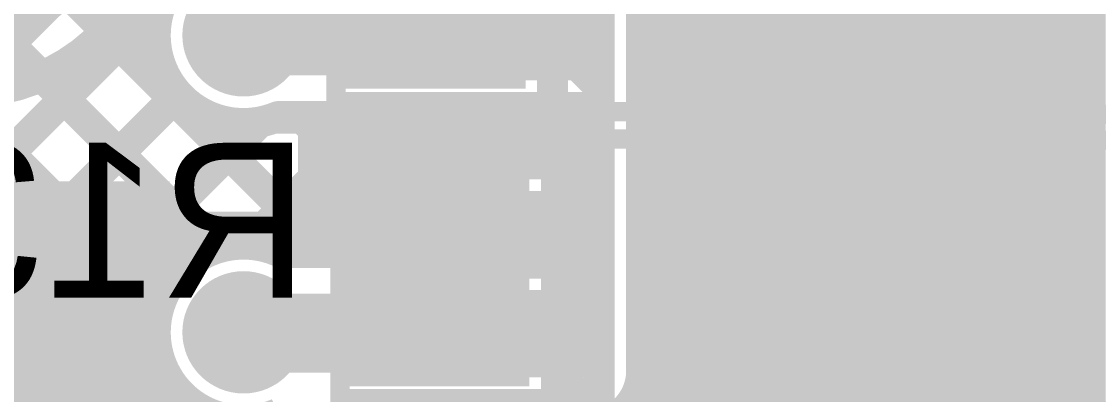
# Model space of a CAD drawing. Header units: millimetres. Extents: x 3.06 to 5.82, y 1.29 to 3.84.
# Drawn here: x 5.1367 to 5.4151, y 1.8469 to 1.9433 of the extents above; entities that cross this region are included whole.
import ezdxf

# ---------------------------------------------------------------- set-up
doc = ezdxf.new("R2010")
doc.units = ezdxf.units.MM
doc.header["$MEASUREMENT"] = 0
for name, color, linetype in [('BottomLayer', 5, 'Continuous'), ('BottomOverlay', 54, 'Continuous'), ('BottomPaste', 16, 'Continuous'), ('BottomSolder', 6, 'Continuous'), ('MultiLayer', 9, 'Continuous'), ('TopLayer', 1, 'Continuous'), ('TopPaste', 8, 'Continuous'), ('TopSolder', 216, 'Continuous'), ('ViaHoleLayer', 16, 'Continuous')]:
    doc.layers.add(name, color=color, linetype=linetype)

# ---------------------------------------------------------------- blocks, each defined once
blk = doc.blocks.new('16_TSSOP_13')
at = {"layer": 'TopLayer'}
for points in [[(-0.13681, 0.0311), (-0.08169, 0.0311), (-0.13681, 0.04567), (-0.08169, 0.04567)], [(-0.13681, 0.00551), (-0.08169, 0.00551), (-0.13681, 0.02008), (-0.08169, 0.02008)], [(-0.13681, -0.02008), (-0.08169, -0.02008), (-0.13681, -0.00551), (-0.08169, -0.00551)], [(-0.13681, -0.04567), (-0.08169, -0.04567), (-0.13681, -0.0311), (-0.08169, -0.0311)]]:
    blk.add_solid(points, dxfattribs=at)
at = {"layer": 'TopPaste'}
for points in [[(-0.13681, 0.0311), (-0.08169, 0.0311), (-0.13681, 0.04567), (-0.08169, 0.04567)], [(-0.13681, 0.00551), (-0.08169, 0.00551), (-0.13681, 0.02008), (-0.08169, 0.02008)], [(-0.13681, -0.02008), (-0.08169, -0.02008), (-0.13681, -0.00551), (-0.08169, -0.00551)], [(-0.13681, -0.04567), (-0.08169, -0.04567), (-0.13681, -0.0311), (-0.08169, -0.0311)]]:
    blk.add_solid(points, dxfattribs=at)
at = {"layer": 'TopSolder'}
for points in [[(-0.14081, 0.0271), (-0.07769, 0.0271), (-0.14081, 0.04967), (-0.07769, 0.04967)], [(-0.14081, 0.00151), (-0.07769, 0.00151), (-0.14081, 0.02408), (-0.07769, 0.02408)], [(-0.14081, -0.02408), (-0.07769, -0.02408), (-0.14081, -0.00151), (-0.07769, -0.00151)], [(-0.14081, -0.04967), (-0.07769, -0.04967), (-0.14081, -0.0271), (-0.07769, -0.0271)], [(-0.14081, -0.07526), (-0.07769, -0.07526), (-0.14081, -0.05269), (-0.07769, -0.05269)]]:
    blk.add_solid(points, dxfattribs=at)
blk = doc.blocks.new('RES0805_B_46')
at = {"layer": 'BottomLayer'}
for points in [[(-0.06, -0.025), (-0.02, -0.025), (-0.06, 0.025), (-0.02, 0.025)], [(0.02, -0.025), (0.06, -0.025), (0.02, 0.025), (0.06, 0.025)]]:
    blk.add_solid(points, dxfattribs=at)
at = {"layer": 'BottomOverlay', "const_width": 0.005}
for points in [[(-0.065, -0.035), (-0.065, 0.035)], [(-0.065, 0.035), (0.065, 0.035)], [(0.065, -0.035), (0.065, 0.035)], [(-0.065, -0.035), (0.065, -0.035)]]:
    blk.add_lwpolyline(points, dxfattribs=at)
at = {"layer": 'BottomOverlay', "const_width": 0.0025}
for points in [[(-0.06625, 0.035, 1), (-0.06375, 0.035, 1)], [(-0.06625, 0.035, 1), (-0.06375, 0.035, 1)], [(0.06375, 0.035, 1), (0.06625, 0.035, 1)], [(0.06375, 0.035, 1), (0.06625, 0.035, 1)], [(-0.06625, -0.035, 1), (-0.06375, -0.035, 1)], [(-0.06625, -0.035, 1), (-0.06375, -0.035, 1)], [(0.06375, -0.035, 1), (0.06625, -0.035, 1)], [(0.06375, -0.035, 1), (0.06625, -0.035, 1)]]:
    blk.add_lwpolyline(points, format="xyb", close=True, dxfattribs=at)
at = {"layer": 'BottomPaste'}
for points in [[(-0.06, -0.025), (-0.02, -0.025), (-0.06, 0.025), (-0.02, 0.025)], [(0.02, -0.025), (0.06, -0.025), (0.02, 0.025), (0.06, 0.025)]]:
    blk.add_solid(points, dxfattribs=at)
at = {"layer": 'BottomSolder'}
for points in [[(-0.064, -0.029), (-0.016, -0.029), (-0.064, 0.029), (-0.016, 0.029)], [(0.016, -0.029), (0.064, -0.029), (0.016, 0.029), (0.064, 0.029)]]:
    blk.add_solid(points, dxfattribs=at)
blk = doc.blocks.new('RES0805_B_48')
at = {"layer": 'BottomLayer'}
for points in [[(-0.06, -0.025), (-0.02, -0.025), (-0.06, 0.025), (-0.02, 0.025)], [(0.02, -0.025), (0.06, -0.025), (0.02, 0.025), (0.06, 0.025)]]:
    blk.add_solid(points, dxfattribs=at)
at = {"layer": 'BottomOverlay', "const_width": 0.005}
for points in [[(-0.065, 0.035), (-0.065, -0.035)], [(0.065, 0.035), (-0.065, 0.035)], [(0.065, 0.035), (0.065, -0.035)], [(0.065, -0.035), (-0.065, -0.035)]]:
    blk.add_lwpolyline(points, dxfattribs=at)
at = {"layer": 'BottomOverlay', "const_width": 0.0025}
for points in [[(-0.06625, 0.035, 1), (-0.06375, 0.035, 1)], [(-0.06625, 0.035, 1), (-0.06375, 0.035, 1)], [(0.06375, 0.035, 1), (0.06625, 0.035, 1)], [(0.06375, 0.035, 1), (0.06625, 0.035, 1)], [(-0.06625, -0.035, 1), (-0.06375, -0.035, 1)], [(-0.06625, -0.035, 1), (-0.06375, -0.035, 1)], [(0.06375, -0.035, 1), (0.06625, -0.035, 1)], [(0.06375, -0.035, 1), (0.06625, -0.035, 1)]]:
    blk.add_lwpolyline(points, format="xyb", close=True, dxfattribs=at)
at = {"layer": 'BottomPaste'}
for points in [[(-0.06, -0.025), (-0.02, -0.025), (-0.06, 0.025), (-0.02, 0.025)], [(0.02, -0.025), (0.06, -0.025), (0.02, 0.025), (0.06, 0.025)]]:
    blk.add_solid(points, dxfattribs=at)
at = {"layer": 'BottomSolder'}
for points in [[(-0.064, -0.029), (-0.016, -0.029), (-0.064, 0.029), (-0.016, 0.029)], [(0.016, -0.029), (0.064, -0.029), (0.016, 0.029), (0.064, 0.029)]]:
    blk.add_solid(points, dxfattribs=at)
blk = doc.blocks.new('RES0805_B_50')
at = {"layer": 'BottomLayer'}
for points in [[(-0.06, -0.025), (-0.02, -0.025), (-0.06, 0.025), (-0.02, 0.025)], [(0.02, -0.025), (0.06, -0.025), (0.02, 0.025), (0.06, 0.025)]]:
    blk.add_solid(points, dxfattribs=at)
at = {"layer": 'BottomOverlay', "const_width": 0.005}
for points in [[(-0.065, 0.035), (-0.065, -0.035)], [(0.065, 0.035), (-0.065, 0.035)], [(0.065, 0.035), (0.065, -0.035)], [(0.065, -0.035), (-0.065, -0.035)]]:
    blk.add_lwpolyline(points, dxfattribs=at)
at = {"layer": 'BottomOverlay', "const_width": 0.0025}
for points in [[(-0.06625, 0.035, 1), (-0.06375, 0.035, 1)], [(-0.06625, 0.035, 1), (-0.06375, 0.035, 1)], [(0.06375, 0.035, 1), (0.06625, 0.035, 1)], [(0.06375, 0.035, 1), (0.06625, 0.035, 1)], [(-0.06625, -0.035, 1), (-0.06375, -0.035, 1)], [(-0.06625, -0.035, 1), (-0.06375, -0.035, 1)], [(0.06375, -0.035, 1), (0.06625, -0.035, 1)], [(0.06375, -0.035, 1), (0.06625, -0.035, 1)]]:
    blk.add_lwpolyline(points, format="xyb", close=True, dxfattribs=at)
at = {"layer": 'BottomPaste'}
for points in [[(-0.06, -0.025), (-0.02, -0.025), (-0.06, 0.025), (-0.02, 0.025)], [(0.02, -0.025), (0.06, -0.025), (0.02, 0.025), (0.06, 0.025)]]:
    blk.add_solid(points, dxfattribs=at)
at = {"layer": 'BottomSolder'}
for points in [[(-0.064, -0.029), (-0.016, -0.029), (-0.064, 0.029), (-0.016, 0.029)], [(0.016, -0.029), (0.064, -0.029), (0.016, 0.029), (0.064, 0.029)]]:
    blk.add_solid(points, dxfattribs=at)
blk = doc.blocks.new('RES0805_B_52')
at = {"layer": 'BottomLayer'}
for points in [[(-0.06, -0.025), (-0.02, -0.025), (-0.06, 0.025), (-0.02, 0.025)], [(0.02, -0.025), (0.06, -0.025), (0.02, 0.025), (0.06, 0.025)]]:
    blk.add_solid(points, dxfattribs=at)
at = {"layer": 'BottomOverlay', "const_width": 0.005}
for points in [[(-0.065, -0.035), (-0.065, 0.035)], [(-0.065, 0.035), (0.065, 0.035)], [(0.065, -0.035), (0.065, 0.035)], [(-0.065, -0.035), (0.065, -0.035)]]:
    blk.add_lwpolyline(points, dxfattribs=at)
at = {"layer": 'BottomOverlay', "const_width": 0.0025}
for points in [[(-0.06625, 0.035, 1), (-0.06375, 0.035, 1)], [(-0.06625, 0.035, 1), (-0.06375, 0.035, 1)], [(0.06375, 0.035, 1), (0.06625, 0.035, 1)], [(0.06375, 0.035, 1), (0.06625, 0.035, 1)], [(-0.06625, -0.035, 1), (-0.06375, -0.035, 1)], [(-0.06625, -0.035, 1), (-0.06375, -0.035, 1)], [(0.06375, -0.035, 1), (0.06625, -0.035, 1)], [(0.06375, -0.035, 1), (0.06625, -0.035, 1)]]:
    blk.add_lwpolyline(points, format="xyb", close=True, dxfattribs=at)
at = {"layer": 'BottomPaste'}
for points in [[(-0.06, -0.025), (-0.02, -0.025), (-0.06, 0.025), (-0.02, 0.025)], [(0.02, -0.025), (0.06, -0.025), (0.02, 0.025), (0.06, 0.025)]]:
    blk.add_solid(points, dxfattribs=at)
at = {"layer": 'BottomSolder'}
for points in [[(-0.064, -0.029), (-0.016, -0.029), (-0.064, 0.029), (-0.016, 0.029)], [(0.016, -0.029), (0.064, -0.029), (0.016, 0.029), (0.064, 0.029)]]:
    blk.add_solid(points, dxfattribs=at)

msp = doc.modelspace()

# ---------------------------------------------------------------- linework, layer by layer
at = {"layer": 'BottomLayer'}
for points, const_width in [([(4.73, 2.36935), (5.213, 1.88635)], 0.008), ([(4.73, 2.34107), (5.18654, 1.88453)], 0.008), ([(4.73, 2.31279), (5.17248, 1.8703)], 0.008), ([(4.933, 2.0815), (5.18284, 1.83166)], 0.008), ([(4.933, 2.05322), (5.17147, 1.81475)], 0.008), ([(5.286, 1.834), (5.286, 2.002)], 0.008), ([(5.274, 1.919), (5.274, 1.991)], 0.008), ([(4.933, 1.73688), (5.17484, 1.97872)], 0.008), ([(5.22777, 1.93977), (5.243, 1.955)], 0.02), ([(4.933, 1.70859), (5.1731, 1.94869)], 0.008), ([(5.274, 1.93645), (5.286, 1.94845)], 0.008), ([(5.19409, 1.93977), (5.22777, 1.93977)], 0.02), ([(5.274, 1.93849), (5.286, 1.92649)], 0.008), ([(4.933, 1.68031), (5.17717, 1.92448)], 0.008), ([(5.275, 1.90917), (5.286, 1.92017)], 0.008), ([(4.933, 1.65202), (5.19834, 1.91736)], 0.008), ([(5.203, 1.91877), (5.22777, 1.91877)], 0.008), ([(5.20887, 1.91877), (5.21364, 1.914)], 0.008), ([(5.22326, 1.914), (5.22803, 1.91877)], 0.008), ([(5.23086, 1.919), (5.274, 1.919)], 0.008), ([(5.23692, 1.919), (5.24192, 1.914)], 0.008), ([(5.25155, 1.914), (5.25655, 1.919)], 0.008), ([(5.2652, 1.919), (5.2702, 1.914)], 0.008), ([(5.213, 1.884), (5.213, 1.914)], 0.008), ([(5.213, 1.914), (5.275, 1.914)], 0.008), ([(5.2702, 1.914), (5.275, 1.9092)], 0.008), ([(5.275, 1.842), (5.275, 1.914)], 0.008), ([(5.275, 1.9092), (5.286, 1.8982)], 0.008), ([(5.19505, 1.88579), (5.213, 1.90374)], 0.008), ([(5.275, 1.88089), (5.286, 1.89189)], 0.008), ([(5.203, 1.884), (5.213, 1.884)], 0.008), ([(5.229, 1.863), (5.244, 1.878)], 0.02), ([(5.275, 1.88092), (5.286, 1.86992)], 0.008), ([(5.19409, 1.863), (5.229, 1.863)], 0.02), ([(4.933, 1.62374), (5.1713, 1.86204)], 0.008), ([(5.275, 1.8526), (5.286, 1.8636)], 0.008), ([(5.275, 1.85264), (5.286, 1.84164)], 0.008), ([(4.933, 1.59545), (5.18152, 1.84397)], 0.008)]:
    msp.add_lwpolyline(points, dxfattribs=dict(at, const_width=const_width))
at = {"layer": 'BottomLayer', "const_width": 0.008}
for points in [[(5.203, 1.91877, -1.5104), (5.203, 1.96077)], [(5.23086, 1.919, -0.036906), (5.22777, 1.91877)], [(5.23086, 1.919, -0.036906), (5.22777, 1.91877)], [(5.203, 1.842, -1.5104), (5.203, 1.884)]]:
    msp.add_lwpolyline(points, format="xyb", dxfattribs=at)
at = {"layer": 'BottomLayer'}
for points, const_width in [([(5.18819, 1.93977, 1), (5.2, 1.93977, 1)], 0.01181), ([(5.18909, 1.93977, 1), (5.19909, 1.93977, 1)], 0.01), ([(5.22277, 1.93977, 1), (5.23277, 1.93977, 1)], 0.01), ([(5.22277, 1.93977, 1), (5.23277, 1.93977, 1)], 0.01), ([(5.272, 1.93849, 1), (5.276, 1.93849, 1)], 0.004), ([(5.272, 1.93645, 1), (5.276, 1.93645, 1)], 0.004), ([(5.284, 1.92649, 1), (5.288, 1.92649, 1)], 0.004), ([(5.17517, 1.92448, 1), (5.17917, 1.92448, 1)], 0.004), ([(5.284, 1.92017, 1), (5.288, 1.92017, 1)], 0.004), ([(5.35109, 1.912, 1), (5.36291, 1.912, 1)], 0.01181), ([(5.19634, 1.91736, 1), (5.20034, 1.91736, 1)], 0.004), ([(5.201, 1.91877, 1), (5.205, 1.91877, 1)], 0.004), ([(5.201, 1.91877, 1), (5.205, 1.91877, 1)], 0.004), ([(5.20687, 1.91877, 1), (5.21087, 1.91877, 1)], 0.004), ([(5.22577, 1.91877, 1), (5.22977, 1.91877, 1)], 0.004), ([(5.22577, 1.91877, 1), (5.22977, 1.91877, 1)], 0.004), ([(5.22577, 1.91877, 1), (5.22977, 1.91877, 1)], 0.004), ([(5.22603, 1.91877, 1), (5.23003, 1.91877, 1)], 0.004), ([(5.22886, 1.919, 1), (5.23286, 1.919, 1)], 0.004), ([(5.22886, 1.919, 1), (5.23286, 1.919, 1)], 0.004), ([(5.22886, 1.919, 1), (5.23286, 1.919, 1)], 0.004), ([(5.23492, 1.919, 1), (5.23892, 1.919, 1)], 0.004), ([(5.25455, 1.919, 1), (5.25855, 1.919, 1)], 0.004), ([(5.2632, 1.919, 1), (5.2672, 1.919, 1)], 0.004), ([(5.272, 1.919, 1), (5.276, 1.919, 1)], 0.004), ([(5.272, 1.919, 1), (5.276, 1.919, 1)], 0.004), ([(5.211, 1.914, 1), (5.215, 1.914, 1)], 0.004), ([(5.211, 1.914, 1), (5.215, 1.914, 1)], 0.004), ([(5.21164, 1.914, 1), (5.21564, 1.914, 1)], 0.004), ([(5.22126, 1.914, 1), (5.22526, 1.914, 1)], 0.004), ([(5.23992, 1.914, 1), (5.24392, 1.914, 1)], 0.004), ([(5.24955, 1.914, 1), (5.25355, 1.914, 1)], 0.004), ([(5.2682, 1.914, 1), (5.2722, 1.914, 1)], 0.004), ([(5.2682, 1.914, 1), (5.2722, 1.914, 1)], 0.004), ([(5.273, 1.914, 1), (5.277, 1.914, 1)], 0.004), ([(5.273, 1.914, 1), (5.277, 1.914, 1)], 0.004), ([(5.273, 1.9092, 1), (5.277, 1.9092, 1)], 0.004), ([(5.273, 1.9092, 1), (5.277, 1.9092, 1)], 0.004), ([(5.273, 1.90917, 1), (5.277, 1.90917, 1)], 0.004), ([(5.211, 1.90374, 1), (5.215, 1.90374, 1)], 0.004), ([(5.284, 1.8982, 1), (5.288, 1.8982, 1)], 0.004), ([(5.284, 1.89189, 1), (5.288, 1.89189, 1)], 0.004), ([(5.211, 1.88635, 1), (5.215, 1.88635, 1)], 0.004), ([(5.18454, 1.88453, 1), (5.18854, 1.88453, 1)], 0.004), ([(5.19305, 1.88579, 1), (5.19705, 1.88579, 1)], 0.004), ([(5.201, 1.884, 1), (5.205, 1.884, 1)], 0.004), ([(5.201, 1.884, 1), (5.205, 1.884, 1)], 0.004), ([(5.211, 1.884, 1), (5.215, 1.884, 1)], 0.004), ([(5.211, 1.884, 1), (5.215, 1.884, 1)], 0.004), ([(5.239, 1.878, 1), (5.249, 1.878, 1)], 0.01), ([(5.273, 1.88092, 1), (5.277, 1.88092, 1)], 0.004), ([(5.273, 1.88089, 1), (5.277, 1.88089, 1)], 0.004), ([(5.17048, 1.8703, 1), (5.17448, 1.8703, 1)], 0.004), ([(5.18819, 1.863, 1), (5.2, 1.863, 1)], 0.01181), ([(5.284, 1.86992, 1), (5.288, 1.86992, 1)], 0.004), ([(5.18909, 1.863, 1), (5.19909, 1.863, 1)], 0.01), ([(5.224, 1.863, 1), (5.234, 1.863, 1)], 0.01), ([(5.224, 1.863, 1), (5.234, 1.863, 1)], 0.01), ([(5.1693, 1.86204, 1), (5.1733, 1.86204, 1)], 0.004), ([(5.284, 1.8636, 1), (5.288, 1.8636, 1)], 0.004), ([(5.273, 1.85264, 1), (5.277, 1.85264, 1)], 0.004), ([(5.273, 1.8526, 1), (5.277, 1.8526, 1)], 0.004), ([(5.15309, 1.839, 1), (5.16491, 1.839, 1)], 0.01181), ([(5.17952, 1.84397, 1), (5.18352, 1.84397, 1)], 0.004)]:
    msp.add_lwpolyline(points, format="xyb", close=True, dxfattribs=dict(at, const_width=const_width))
msp.add_solid([(5.297, 1.845), (5.417, 1.845), (5.297, 1.991), (5.417, 1.991)], dxfattribs=at)
at = {"layer": 'BottomSolder', "const_width": 0.01581}
for points in [[(5.18619, 1.93977, 1), (5.202, 1.93977, 1)], [(5.34909, 1.912, 1), (5.36491, 1.912, 1)], [(5.18619, 1.863, 1), (5.202, 1.863, 1)], [(5.15109, 1.839, 1), (5.16691, 1.839, 1)]]:
    msp.add_lwpolyline(points, format="xyb", close=True, dxfattribs=at)
at = {"layer": 'MultiLayer', "const_width": 0.01181}
for points in [[(5.18819, 1.93977, 1), (5.2, 1.93977, 1)], [(5.35109, 1.912, 1), (5.36291, 1.912, 1)], [(5.18819, 1.863, 1), (5.2, 1.863, 1)], [(5.15309, 1.839, 1), (5.16491, 1.839, 1)]]:
    msp.add_lwpolyline(points, format="xyb", close=True, dxfattribs=at)
at = {"layer": 'TopLayer'}
for points, const_width in [([(5.151, 1.975, -0.414214), (5.122, 1.946)], 0.02), ([(5.172, 1.975, -0.414214), (5.122, 1.925)], 0.008), ([(5.20203, 1.91839, -1.506722), (5.20386, 1.96039)], 0.008), ([(5.323, 1.932, -0.414214), (5.348, 1.957)], 0.02), ([(5.378, 1.957, -0.414214), (5.402, 1.933)], 0.02), ([(5.344, 1.932, -0.414214), (5.348, 1.936)], 0.008), ([(5.344, 1.93074, -0.605283), (5.37981, 1.912)], 0.008), ([(5.378, 1.936, -0.414214), (5.381, 1.933)], 0.008), ([(5.37981, 1.912, -0.100628), (5.378, 1.90309)], 0.008), ([(5.16, 1.87, -0.414214), (5.1782, 1.8882)], 0.012), ([(5.20203, 1.84161, -1.506722), (5.20386, 1.88361)], 0.008), ([(5.25075, 1.88361, -0.129285), (5.26108, 1.8809)], 0.008), ([(5.299, 1.853, -0.414214), (5.283, 1.837)], 0.012), ([(5.323, 1.839, -0.414214), (5.29543, 1.81143)], 0.02)]:
    msp.add_lwpolyline(points, format="xyb", dxfattribs=dict(at, const_width=const_width))
for points, const_width in [([(5.299, 1.853), (5.299, 1.95)], 0.012), ([(4.59741, 1.373), (5.1731, 1.94869)], 0.008), ([(5.19448, 1.93939), (5.25075, 1.93939)], 0.02), ([(5.15851, 1.94084), (5.21574, 1.88361)], 0.008), ([(5.323, 1.839), (5.323, 1.932)], 0.02), ([(5.402, 1.807), (5.402, 1.933)], 0.02), ([(5.348, 1.936), (5.378, 1.936)], 0.008), ([(5.36134, 1.936), (5.36347, 1.93388)], 0.008), ([(5.381, 1.807), (5.381, 1.933)], 0.008), ([(5.14193, 1.92914), (5.18654, 1.88453)], 0.008), ([(5.37572, 1.92504), (5.381, 1.93032)], 0.008), ([(4.62569, 1.373), (5.17717, 1.92448)], 0.008), ([(5.06122, 1.925), (5.17147, 1.81475)], 0.008), ([(5.0895, 1.925), (5.18284, 1.83166)], 0.008), ([(5.11779, 1.925), (5.17248, 1.8703)], 0.008), ([(4.65398, 1.373), (5.19834, 1.91736)], 0.008), ([(5.20203, 1.91839), (5.21219, 1.91839)], 0.008), ([(5.20925, 1.91839), (5.21219, 1.91545)], 0.008), ([(5.21219, 1.89551), (5.21219, 1.91839)], 0.008), ([(5.357, 1.79275), (5.357, 1.912)], 0.02), ([(5.37888, 1.91847), (5.381, 1.91634)], 0.008), ([(5.19505, 1.88579), (5.21219, 1.90293)], 0.008), ([(5.378, 1.79275), (5.378, 1.90309)], 0.008), ([(5.378, 1.89903), (5.381, 1.90203)], 0.008), ([(5.21219, 1.89551), (5.282, 1.89551)], 0.008), ([(5.22116, 1.88361), (5.23306, 1.89551)], 0.008), ([(5.23213, 1.89551), (5.24402, 1.88361)], 0.008), ([(5.24944, 1.88361), (5.26134, 1.89551)], 0.008), ([(5.26041, 1.89551), (5.27502, 1.8809)], 0.008), ([(5.282, 1.8809), (5.282, 1.89551)], 0.008), ([(5.1782, 1.8882), (5.25075, 1.8882)], 0.012), ([(5.378, 1.89106), (5.381, 1.88806)], 0.008), ([(5.27501, 1.8809), (5.282, 1.88789)], 0.008), ([(5.20386, 1.88361), (5.25075, 1.88361)], 0.008), ([(5.26108, 1.8809), (5.282, 1.8809)], 0.008), ([(5.378, 1.87075), (5.381, 1.87375)], 0.008), ([(5.16, 1.84), (5.16, 1.87)], 0.012), ([(5.19448, 1.86261), (5.25075, 1.86261)], 0.02), ([(4.68226, 1.373), (5.1713, 1.86204)], 0.008), ([(5.378, 1.86277), (5.381, 1.85977)], 0.008), ([(5.378, 1.84246), (5.381, 1.84546)], 0.008), ([(4.71055, 1.373), (5.18152, 1.84397)], 0.008)]:
    msp.add_lwpolyline(points, dxfattribs=dict(at, const_width=const_width))
for points, const_width in [([(5.18819, 1.93977, 1), (5.2, 1.93977, 1)], 0.01181), ([(5.18948, 1.93939, 1), (5.19948, 1.93939, 1)], 0.01), ([(5.24575, 1.93939, 1), (5.25575, 1.93939, 1)], 0.01), ([(5.15651, 1.94084, 1), (5.16051, 1.94084, 1)], 0.004), ([(5.318, 1.932, 1), (5.328, 1.932, 1)], 0.01), ([(5.318, 1.932, 1), (5.328, 1.932, 1)], 0.01), ([(5.397, 1.933, 1), (5.407, 1.933, 1)], 0.01), ([(5.397, 1.933, 1), (5.407, 1.933, 1)], 0.01), ([(5.346, 1.936, 1), (5.35, 1.936, 1)], 0.004), ([(5.346, 1.936, 1), (5.35, 1.936, 1)], 0.004), ([(5.35934, 1.936, 1), (5.36334, 1.936, 1)], 0.004), ([(5.36147, 1.93388, 1), (5.36547, 1.93388, 1)], 0.004), ([(5.376, 1.936, 1), (5.38, 1.936, 1)], 0.004), ([(5.376, 1.936, 1), (5.38, 1.936, 1)], 0.004), ([(5.342, 1.932, 1), (5.346, 1.932, 1)], 0.004), ([(5.342, 1.93074, 1), (5.346, 1.93074, 1)], 0.004), ([(5.379, 1.933, 1), (5.383, 1.933, 1)], 0.004), ([(5.379, 1.933, 1), (5.383, 1.933, 1)], 0.004), ([(5.13993, 1.92914, 1), (5.14393, 1.92914, 1)], 0.004), ([(5.379, 1.93032, 1), (5.383, 1.93032, 1)], 0.004), ([(5.17517, 1.92448, 1), (5.17917, 1.92448, 1)], 0.004), ([(5.37372, 1.92504, 1), (5.37772, 1.92504, 1)], 0.004), ([(5.35109, 1.912, 1), (5.36291, 1.912, 1)], 0.01181), ([(5.19634, 1.91736, 1), (5.20034, 1.91736, 1)], 0.004), ([(5.20003, 1.91839, 1), (5.20403, 1.91839, 1)], 0.004), ([(5.20003, 1.91839, 1), (5.20403, 1.91839, 1)], 0.004), ([(5.20725, 1.91839, 1), (5.21125, 1.91839, 1)], 0.004), ([(5.21019, 1.91839, 1), (5.21419, 1.91839, 1)], 0.004), ([(5.21019, 1.91839, 1), (5.21419, 1.91839, 1)], 0.004), ([(5.352, 1.912, 1), (5.362, 1.912, 1)], 0.01), ([(5.37688, 1.91847, 1), (5.38088, 1.91847, 1)], 0.004), ([(5.21019, 1.91545, 1), (5.21419, 1.91545, 1)], 0.004), ([(5.379, 1.91634, 1), (5.383, 1.91634, 1)], 0.004), ([(5.37781, 1.912, 1), (5.38181, 1.912, 1)], 0.004), ([(5.37781, 1.912, 1), (5.38181, 1.912, 1)], 0.004), ([(5.21019, 1.90293, 1), (5.21419, 1.90293, 1)], 0.004), ([(5.376, 1.90309, 1), (5.38, 1.90309, 1)], 0.004), ([(5.376, 1.90309, 1), (5.38, 1.90309, 1)], 0.004), ([(5.379, 1.90203, 1), (5.383, 1.90203, 1)], 0.004), ([(5.376, 1.89903, 1), (5.38, 1.89903, 1)], 0.004), ([(5.21019, 1.89551, 1), (5.21419, 1.89551, 1)], 0.004), ([(5.21019, 1.89551, 1), (5.21419, 1.89551, 1)], 0.004), ([(5.23013, 1.89551, 1), (5.23413, 1.89551, 1)], 0.004), ([(5.23106, 1.89551, 1), (5.23506, 1.89551, 1)], 0.004), ([(5.25841, 1.89551, 1), (5.26241, 1.89551, 1)], 0.004), ([(5.25934, 1.89551, 1), (5.26334, 1.89551, 1)], 0.004), ([(5.28, 1.89551, 1), (5.284, 1.89551, 1)], 0.004), ([(5.28, 1.89551, 1), (5.284, 1.89551, 1)], 0.004), ([(5.1752, 1.8882, 1), (5.1812, 1.8882, 1)], 0.006), ([(5.1752, 1.8882, 1), (5.1812, 1.8882, 1)], 0.006), ([(5.24775, 1.8882, 1), (5.25375, 1.8882, 1)], 0.006), ([(5.376, 1.89106, 1), (5.38, 1.89106, 1)], 0.004), ([(5.28, 1.88789, 1), (5.284, 1.88789, 1)], 0.004), ([(5.379, 1.88806, 1), (5.383, 1.88806, 1)], 0.004), ([(5.18454, 1.88453, 1), (5.18854, 1.88453, 1)], 0.004), ([(5.19305, 1.88579, 1), (5.19705, 1.88579, 1)], 0.004), ([(5.20186, 1.88361, 1), (5.20586, 1.88361, 1)], 0.004), ([(5.20186, 1.88361, 1), (5.20586, 1.88361, 1)], 0.004), ([(5.21374, 1.88361, 1), (5.21774, 1.88361, 1)], 0.004), ([(5.21916, 1.88361, 1), (5.22316, 1.88361, 1)], 0.004), ([(5.24202, 1.88361, 1), (5.24602, 1.88361, 1)], 0.004), ([(5.24744, 1.88361, 1), (5.25144, 1.88361, 1)], 0.004), ([(5.24875, 1.88361, 1), (5.25275, 1.88361, 1)], 0.004), ([(5.24875, 1.88361, 1), (5.25275, 1.88361, 1)], 0.004), ([(5.25908, 1.8809, 1), (5.26308, 1.8809, 1)], 0.004), ([(5.25908, 1.8809, 1), (5.26308, 1.8809, 1)], 0.004), ([(5.27301, 1.8809, 1), (5.27701, 1.8809, 1)], 0.004), ([(5.27302, 1.8809, 1), (5.27702, 1.8809, 1)], 0.004), ([(5.28, 1.8809, 1), (5.284, 1.8809, 1)], 0.004), ([(5.28, 1.8809, 1), (5.284, 1.8809, 1)], 0.004), ([(5.379, 1.87375, 1), (5.383, 1.87375, 1)], 0.004), ([(5.157, 1.87, 1), (5.163, 1.87, 1)], 0.006), ([(5.157, 1.87, 1), (5.163, 1.87, 1)], 0.006), ([(5.17048, 1.8703, 1), (5.17448, 1.8703, 1)], 0.004), ([(5.18819, 1.863, 1), (5.2, 1.863, 1)], 0.01181), ([(5.376, 1.87075, 1), (5.38, 1.87075, 1)], 0.004), ([(5.18948, 1.86261, 1), (5.19948, 1.86261, 1)], 0.01), ([(5.24575, 1.86261, 1), (5.25575, 1.86261, 1)], 0.01), ([(5.1693, 1.86204, 1), (5.1733, 1.86204, 1)], 0.004), ([(5.376, 1.86277, 1), (5.38, 1.86277, 1)], 0.004), ([(5.379, 1.85977, 1), (5.383, 1.85977, 1)], 0.004), ([(5.296, 1.853, 1), (5.302, 1.853, 1)], 0.006), ([(5.296, 1.853, 1), (5.302, 1.853, 1)], 0.006), ([(5.15309, 1.839, 1), (5.16491, 1.839, 1)], 0.01181), ([(5.318, 1.839, 1), (5.328, 1.839, 1)], 0.01), ([(5.318, 1.839, 1), (5.328, 1.839, 1)], 0.01), ([(5.379, 1.84546, 1), (5.383, 1.84546, 1)], 0.004), ([(5.17952, 1.84397, 1), (5.18352, 1.84397, 1)], 0.004)]:
    msp.add_lwpolyline(points, format="xyb", close=True, dxfattribs=dict(at, const_width=const_width))
msp.add_solid([(5.017, 1.82), (5.175, 1.82), (5.017, 1.902), (5.175, 1.902)], dxfattribs=at)
at = {"layer": 'TopSolder', "const_width": 0.01581}
for points in [[(5.18619, 1.93977, 1), (5.202, 1.93977, 1)], [(5.34909, 1.912, 1), (5.36491, 1.912, 1)], [(5.18619, 1.863, 1), (5.202, 1.863, 1)], [(5.15109, 1.839, 1), (5.16691, 1.839, 1)]]:
    msp.add_lwpolyline(points, format="xyb", close=True, dxfattribs=at)
at = {"layer": 'ViaHoleLayer', "const_width": 0.00787}
for points in [[(5.19016, 1.93977, 1), (5.19803, 1.93977, 1)], [(5.35306, 1.912, 1), (5.36094, 1.912, 1)], [(5.19016, 1.863, 1), (5.19803, 1.863, 1)]]:
    msp.add_lwpolyline(points, format="xyb", close=True, dxfattribs=at)

# ---------------------------------------------------------------- block references
msp.add_blockref('16_TSSOP_13', (5.36, 1.901))
for name, p, rotation in [('RES0805_B_52', (5.283, 1.955), 360), ('RES0805_B_50', (5.43, 1.95433), 180), ('RES0805_B_46', (5.284, 1.878), 360), ('RES0805_B_48', (5.43, 1.87767), 180)]:
    msp.add_blockref(name, p, dxfattribs=dict(rotation=rotation))

# ---------------------------------------------------------------- texts
at = {"layer": 'BottomOverlay', "text_generation_flag": 2}
msp.add_text('R13', height=0.04, dxfattribs=at).set_placement((5.211, 1.872))

doc.saveas('drawing.dxf')
